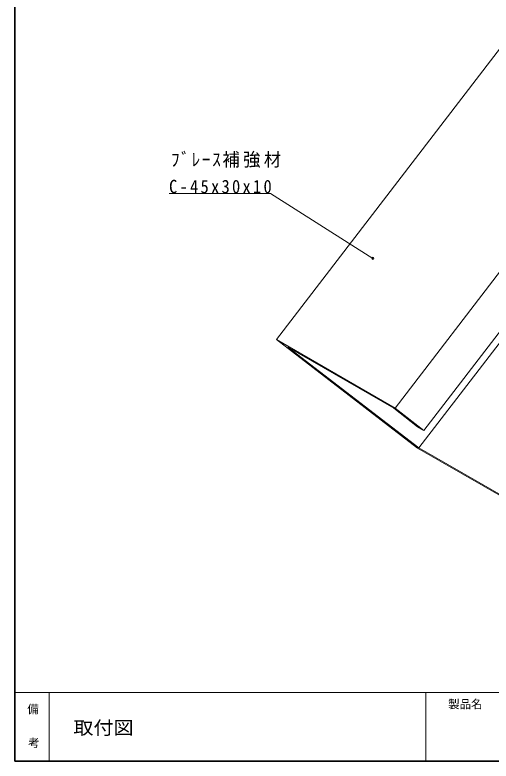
# Model space of a CAD drawing. Units: millimetres on the paper. Extents: x -405 to 405, y -286 to 286.
# Drawn here: x -405 to -300.7, y -286 to -122.5 of the extents above; entities that cross this region are included whole.
import ezdxf
from ezdxf.enums import TextEntityAlignment as Align

# ---------------------------------------------------------------- set-up
doc = ezdxf.new("R2010")
doc.units = ezdxf.units.MM
doc.header["$PDMODE"] = 32
doc.header["$PDSIZE"] = 0.5
for name, color, linetype, lineweight in [('0-5_ブレス材', 4, 'Continuous', 18), ('0-8_基準線', 4, 'Continuous', 18), ('F-0_図面枠', 4, 'Continuous', 18)]:
    doc.layers.add(name, color=color, linetype=linetype, lineweight=lineweight)
doc.layers.add('F-2_文字1', color=7, linetype='Continuous')
doc.layers.add('F-3_文字2', color=7, linetype='Continuous')
doc.styles.add('ＭＳ ゴシック', font='')
doc.styles.get('ＭＳ ゴシック').set_extended_font_data('MS Gothic')

msp = doc.modelspace()

# ---------------------------------------------------------------- linework, layer by layer
at = {"layer": '0-5_ブレス材'}
for p, q in [((-347.739, -193.682), (-261.952, -81.883)), ((-321.758, -208.682), (-274.314, -146.852)), ((-267.967, -151.722), (-315.411, -213.552)), ((-316.505, -217.385), (-266.804, -152.614)), ((-321.758, -208.682), (-347.739, -193.682)), ((-316.798, -217.423), (-347.739, -193.682)), ((-316.505, -217.385), (-345.26, -195.32)), ((-315.411, -213.552), (-321.758, -208.682)), ((-293.296, -230.785), (-316.505, -217.385)), ((-290.817, -232.423), (-316.798, -217.423))]:
    msp.add_line(p, q, dxfattribs=at)
for points in [[(-321.758, -208.682), (-322.051, -208.72), (-345.26, -195.32)], [(-315.411, -213.552), (-316.797, -212.752), (-322.051, -208.72)]]:
    msp.add_lwpolyline(points, dxfattribs=at)
at = {"layer": '0-8_基準線'}
for p, q in [((-371.246, -161.645), (-348.996, -161.645)), ((-348.996, -161.645), (-326.617, -175.894))]:
    msp.add_line(p, q, dxfattribs=at)
msp.add_point((-326.617, -175.894), dxfattribs=at)
at = {"layer": 'F-0_図面枠', "color": 7, "lineweight": 35}
for p, q in [((-405, -11), (-405, -286)), ((-405, -286), (-15.5, -286))]:
    msp.add_line(p, q, dxfattribs=at)
at = {"layer": 'F-0_図面枠'}
for p, q in [((-405, -271), (-15.5, -271)), ((-397.5, -271), (-397.5, -286)), ((-315, -271), (-315, -286))]:
    msp.add_line(p, q, dxfattribs=at)

# ---------------------------------------------------------------- texts
at = {"layer": '0-8_基準線', "color": 7, "char_height": 2.933, "attachment_point": 7, "style": 'ＭＳ ゴシック'}
for s, insert in [('\\T1.19;\\W0.95;ﾌﾞﾚｰｽ補強材', (-370.846, -156.037)), ('\\T1.28;\\W0.9;C-45x30x10', (-371.246, -161.645))]:
    msp.add_mtext(s, dxfattribs=dict(at, insert=insert))
at = {"layer": 'F-2_文字1', "style": 'ＭＳ ゴシック'}
for s, p in [('製品名', (-310.11, -275)), ('備', (-402.289, -276.087)), ('考', (-402.11, -283.51))]:
    msp.add_text(s, height=1.833, dxfattribs=at).set_placement(p, align=Align.BOTTOM_LEFT)
at = {"layer": 'F-3_文字2', "style": 'ＭＳ ゴシック', "width": 1.1}
msp.add_text('取付図', height=2.933, dxfattribs=at).set_placement((-392.207, -281.041), align=Align.BOTTOM_LEFT)

doc.saveas('drawing.dxf')
